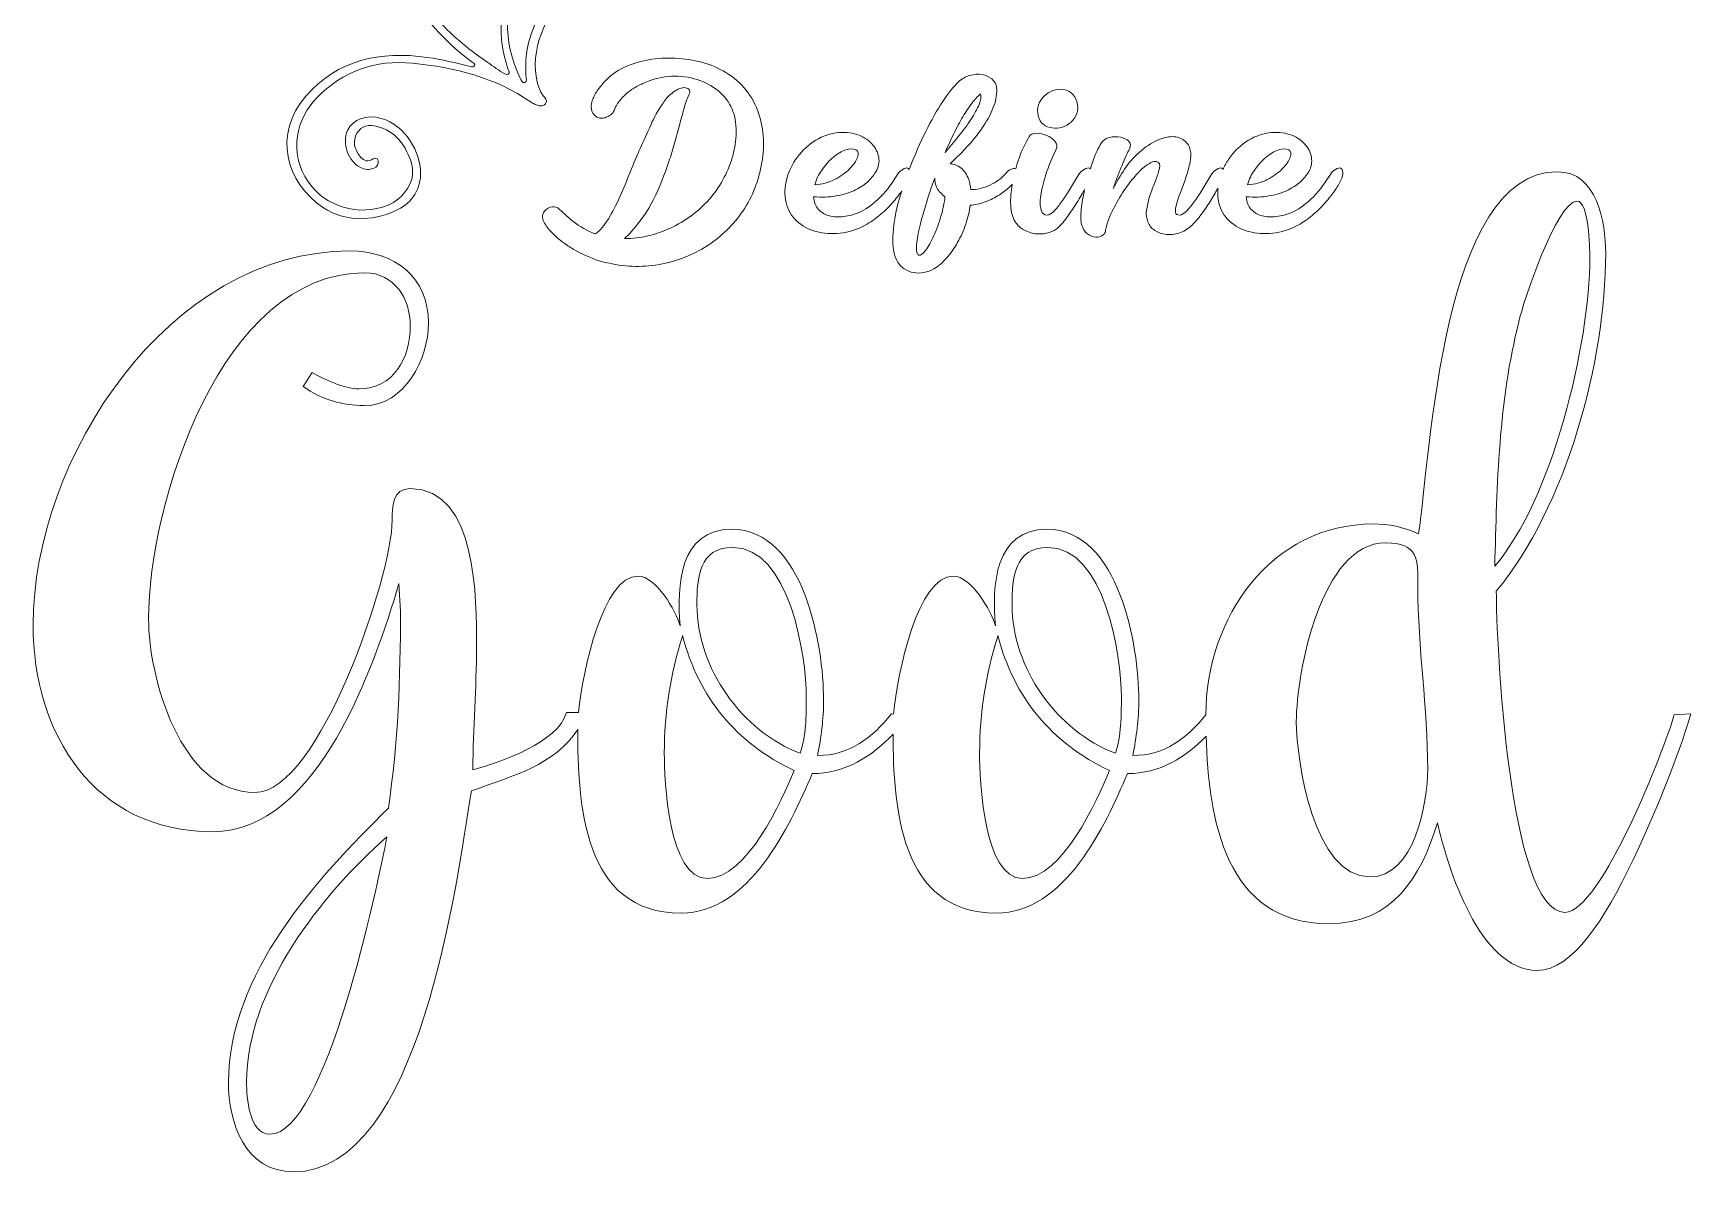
# Model space of a CAD drawing. Header units: inches. Extents: x 1.9 to 12.3, y -16.4 to -1.
# Drawn here: x 1.94 to 12.28, y -16.44 to -9.34 of the extents above; entities that cross this region are included whole.
import ezdxf

# ---------------------------------------------------------------- set-up
doc = ezdxf.new("R2010")
doc.units = ezdxf.units.IN
doc.header["$MEASUREMENT"] = 0
doc.layers.add('Layer 1', color=7, linetype='Continuous')

# ---------------------------------------------------------------- blocks, each defined once
blk = doc.blocks.new('block 6')
at = {"layer": 'Layer 1', "lineweight": 0}
for points, knots in [([(9.34, -10.409), (9.354, -10.454), (9.378, -10.49), (9.415, -10.519), (9.451, -10.548), (9.493, -10.567), (9.541, -10.577), (9.588, -10.587), (9.639, -10.588), (9.692, -10.58), (9.745, -10.572), (9.795, -10.554), (9.842, -10.526), (9.872, -10.509), (9.9, -10.488), (9.927, -10.465), (9.954, -10.442), (9.978, -10.418), (9.999, -10.393), (10.021, -10.368), (10.04, -10.344), (10.057, -10.32), (10.074, -10.296), (10.087, -10.273), (10.096, -10.253), (10.106, -10.234), (10.11, -10.217), (10.109, -10.204), (10.108, -10.19), (10.103, -10.181), (10.095, -10.178), (10.087, -10.174), (10.077, -10.177), (10.063, -10.185), (10.05, -10.192), (10.037, -10.207), (10.023, -10.229), (9.989, -10.284), (9.951, -10.331), (9.91, -10.371), (9.868, -10.41), (9.828, -10.438), (9.79, -10.454), (9.76, -10.467), (9.728, -10.476), (9.695, -10.479), (9.663, -10.483), (9.633, -10.482), (9.606, -10.475), (9.578, -10.468), (9.556, -10.455), (9.538, -10.435), (9.52, -10.416), (9.509, -10.39), (9.507, -10.356), (9.558, -10.36), (9.604, -10.358), (9.646, -10.351), (9.688, -10.344), (9.725, -10.333), (9.757, -10.318), (9.79, -10.304), (9.818, -10.287), (9.84, -10.266), (9.863, -10.246), (9.882, -10.224), (9.896, -10.2), (9.913, -10.171), (9.918, -10.141), (9.913, -10.11), (9.908, -10.079), (9.893, -10.051), (9.87, -10.026), (9.847, -10), (9.816, -9.981), (9.777, -9.967), (9.738, -9.954), (9.695, -9.951), (9.646, -9.958), (9.595, -9.966), (9.547, -9.984), (9.504, -10.014), (9.461, -10.044), (9.425, -10.081), (9.396, -10.124), (9.382, -10.144), (9.371, -10.164), (9.362, -10.185), (9.359, -10.182), (9.357, -10.179), (9.354, -10.178), (9.346, -10.174), (9.335, -10.177), (9.322, -10.185), (9.309, -10.192), (9.295, -10.207), (9.281, -10.229), (9.264, -10.257), (9.248, -10.284), (9.231, -10.312), (9.214, -10.34), (9.198, -10.365), (9.181, -10.388), (9.165, -10.411), (9.149, -10.43), (9.134, -10.445), (9.118, -10.461), (9.104, -10.469), (9.091, -10.47), (9.075, -10.471), (9.067, -10.465), (9.065, -10.452), (9.064, -10.438), (9.067, -10.42), (9.073, -10.397), (9.08, -10.374), (9.089, -10.348), (9.1, -10.318), (9.112, -10.289), (9.122, -10.259), (9.133, -10.229), (9.143, -10.198), (9.151, -10.169), (9.156, -10.14), (9.162, -10.112), (9.163, -10.087), (9.158, -10.066), (9.152, -10.039), (9.139, -10.019), (9.119, -10.004), (9.1, -9.989), (9.075, -9.981), (9.047, -9.981), (9.018, -9.981), (8.986, -9.989), (8.95, -10.005), (8.914, -10.021), (8.877, -10.046), (8.839, -10.079), (8.805, -10.109), (8.774, -10.143), (8.748, -10.183), (8.722, -10.222), (8.698, -10.263), (8.677, -10.307), (8.685, -10.281), (8.695, -10.255), (8.704, -10.229), (8.714, -10.204), (8.723, -10.18), (8.733, -10.158), (8.742, -10.136), (8.751, -10.117), (8.758, -10.099), (8.766, -10.082), (8.773, -10.069), (8.778, -10.059), (8.788, -10.039), (8.786, -10.022), (8.774, -10.01), (8.761, -9.997), (8.743, -9.988), (8.722, -9.984), (8.7, -9.98), (8.677, -9.98), (8.654, -9.986), (8.631, -9.992), (8.615, -10.003), (8.604, -10.02), (8.584, -10.052), (8.565, -10.093), (8.547, -10.142), (8.543, -10.156), (8.538, -10.169), (8.534, -10.183), (8.532, -10.181), (8.53, -10.179), (8.528, -10.178), (8.52, -10.174), (8.509, -10.177), (8.496, -10.185), (8.483, -10.192), (8.469, -10.207), (8.455, -10.229), (8.438, -10.257), (8.422, -10.284), (8.405, -10.312), (8.388, -10.34), (8.372, -10.365), (8.355, -10.388), (8.339, -10.411), (8.323, -10.43), (8.308, -10.445), (8.292, -10.461), (8.278, -10.469), (8.265, -10.47), (8.247, -10.471), (8.234, -10.461), (8.227, -10.439), (8.221, -10.416), (8.22, -10.386), (8.225, -10.348), (8.231, -10.309), (8.241, -10.265), (8.258, -10.215), (8.274, -10.165), (8.295, -10.113), (8.322, -10.059), (8.33, -10.042), (8.327, -10.026), (8.314, -10.01), (8.301, -9.995), (8.283, -9.982), (8.262, -9.973), (8.241, -9.965), (8.22, -9.96), (8.198, -9.96), (8.176, -9.96), (8.161, -9.967), (8.153, -9.981), (8.129, -10.02), (8.108, -10.064), (8.09, -10.115), (8.082, -10.137), (8.075, -10.159), (8.069, -10.182), (8.061, -10.179), (8.052, -10.179), (8.041, -10.183), (8.028, -10.188), (8.016, -10.197), (8.005, -10.212), (7.994, -10.225), (7.981, -10.238), (7.963, -10.251), (7.946, -10.263), (7.928, -10.274), (7.908, -10.283), (7.888, -10.292), (7.868, -10.299), (7.847, -10.305), (7.827, -10.31), (7.807, -10.312), (7.789, -10.31), (7.788, -10.299), (7.786, -10.289), (7.784, -10.279), (7.782, -10.269), (7.779, -10.259), (7.777, -10.249), (7.765, -10.218), (7.749, -10.193), (7.727, -10.176), (7.706, -10.159), (7.683, -10.15), (7.661, -10.15), (7.7, -10.113), (7.738, -10.075), (7.775, -10.034), (7.811, -9.994), (7.843, -9.953), (7.87, -9.911), (7.898, -9.87), (7.919, -9.829), (7.933, -9.789), (7.948, -9.749), (7.953, -9.711), (7.95, -9.675), (7.947, -9.653), (7.937, -9.635), (7.92, -9.621), (7.903, -9.607), (7.882, -9.598), (7.859, -9.594), (7.835, -9.59), (7.81, -9.592), (7.783, -9.599), (7.757, -9.607), (7.733, -9.621), (7.711, -9.641), (7.682, -9.667), (7.649, -9.708), (7.614, -9.762), (7.578, -9.817), (7.543, -9.879), (7.508, -9.949), (7.473, -10.019), (7.441, -10.093), (7.41, -10.172), (7.408, -10.177), (7.407, -10.181), (7.405, -10.185), (7.403, -10.182), (7.4, -10.179), (7.397, -10.178), (7.389, -10.174), (7.378, -10.177), (7.365, -10.185), (7.352, -10.192), (7.338, -10.207), (7.324, -10.229), (7.291, -10.284), (7.253, -10.331), (7.211, -10.371), (7.17, -10.41), (7.13, -10.438), (7.092, -10.454), (7.061, -10.467), (7.029, -10.476), (6.997, -10.479), (6.964, -10.483), (6.934, -10.482), (6.907, -10.475), (6.88, -10.468), (6.857, -10.455), (6.839, -10.435), (6.821, -10.416), (6.811, -10.39), (6.808, -10.356), (6.859, -10.36), (6.906, -10.358), (6.947, -10.351), (6.989, -10.344), (7.026, -10.333), (7.059, -10.318), (7.091, -10.304), (7.119, -10.287), (7.142, -10.266), (7.165, -10.246), (7.183, -10.224), (7.197, -10.2), (7.214, -10.171), (7.22, -10.141), (7.215, -10.11), (7.209, -10.079), (7.195, -10.051), (7.172, -10.026), (7.148, -10), (7.117, -9.981), (7.079, -9.967), (7.04, -9.954), (6.996, -9.951), (6.948, -9.958), (6.896, -9.966), (6.849, -9.984), (6.806, -10.014), (6.762, -10.044), (6.726, -10.081), (6.697, -10.124), (6.668, -10.167), (6.648, -10.213), (6.637, -10.263), (6.626, -10.313), (6.628, -10.361), (6.642, -10.409), (6.655, -10.454), (6.68, -10.49), (6.717, -10.519), (6.753, -10.548), (6.795, -10.567), (6.843, -10.577), (6.89, -10.587), (6.94, -10.588), (6.994, -10.58), (7.047, -10.572), (7.097, -10.554), (7.143, -10.526), (7.173, -10.509), (7.202, -10.488), (7.228, -10.465), (7.255, -10.442), (7.28, -10.418), (7.301, -10.393), (7.323, -10.368), (7.342, -10.344), (7.358, -10.32), (7.35, -10.347), (7.342, -10.374), (7.335, -10.4), (7.316, -10.474), (7.306, -10.542), (7.303, -10.604), (7.3, -10.667), (7.309, -10.717), (7.329, -10.755), (7.341, -10.777), (7.356, -10.794), (7.374, -10.805), (7.393, -10.817), (7.412, -10.825), (7.433, -10.829), (7.454, -10.833), (7.475, -10.833), (7.497, -10.828), (7.519, -10.824), (7.539, -10.817), (7.558, -10.806), (7.587, -10.789), (7.614, -10.766), (7.639, -10.737), (7.664, -10.708), (7.687, -10.676), (7.707, -10.64), (7.727, -10.604), (7.744, -10.566), (7.758, -10.526), (7.771, -10.486), (7.781, -10.446), (7.786, -10.408), (7.815, -10.407), (7.844, -10.401), (7.873, -10.39), (7.902, -10.379), (7.93, -10.366), (7.956, -10.351), (7.981, -10.336), (8.004, -10.32), (8.023, -10.302), (8.033, -10.294), (8.041, -10.286), (8.047, -10.278), (8.04, -10.324), (8.036, -10.367), (8.038, -10.408), (8.04, -10.452), (8.049, -10.486), (8.066, -10.512), (8.08, -10.534), (8.098, -10.551), (8.12, -10.563), (8.143, -10.574), (8.166, -10.582), (8.19, -10.586), (8.215, -10.589), (8.238, -10.588), (8.262, -10.583), (8.285, -10.578), (8.305, -10.569), (8.322, -10.557), (8.34, -10.543), (8.359, -10.523), (8.379, -10.497), (8.399, -10.471), (8.418, -10.443), (8.437, -10.413), (8.456, -10.384), (8.474, -10.355), (8.49, -10.326), (8.493, -10.321), (8.496, -10.315), (8.499, -10.31), (8.489, -10.354), (8.482, -10.395), (8.478, -10.433), (8.473, -10.476), (8.474, -10.508), (8.48, -10.529), (8.488, -10.556), (8.5, -10.576), (8.517, -10.588), (8.534, -10.6), (8.551, -10.606), (8.568, -10.607), (8.585, -10.608), (8.6, -10.604), (8.612, -10.596), (8.624, -10.587), (8.63, -10.577), (8.629, -10.565), (8.639, -10.521), (8.654, -10.477), (8.676, -10.435), (8.698, -10.392), (8.72, -10.353), (8.744, -10.318), (8.768, -10.283), (8.791, -10.253), (8.813, -10.228), (8.835, -10.203), (8.85, -10.187), (8.86, -10.179), (8.9, -10.146), (8.929, -10.131), (8.947, -10.136), (8.966, -10.14), (8.971, -10.156), (8.964, -10.185), (8.959, -10.206), (8.951, -10.23), (8.94, -10.256), (8.929, -10.283), (8.919, -10.311), (8.91, -10.338), (8.9, -10.366), (8.893, -10.393), (8.888, -10.421), (8.882, -10.448), (8.882, -10.473), (8.888, -10.496), (8.893, -10.52), (8.905, -10.539), (8.923, -10.555), (8.942, -10.571), (8.963, -10.582), (8.988, -10.588), (9.013, -10.593), (9.039, -10.593), (9.067, -10.588), (9.094, -10.582), (9.121, -10.57), (9.146, -10.551), (9.168, -10.535), (9.19, -10.513), (9.21, -10.487), (9.231, -10.461), (9.25, -10.434), (9.268, -10.406), (9.286, -10.378), (9.303, -10.351), (9.318, -10.324), (9.322, -10.316), (9.326, -10.309), (9.33, -10.302), (9.327, -10.338), (9.33, -10.374), (9.34, -10.409)], [0, 0, 0, 0, 1, 1, 1, 2, 2, 2, 3, 3, 3, 4, 4, 4, 5, 5, 5, 6, 6, 6, 7, 7, 7, 8, 8, 8, 9, 9, 9, 10, 10, 10, 11, 11, 11, 12, 12, 12, 13, 13, 13, 14, 14, 14, 15, 15, 15, 16, 16, 16, 17, 17, 17, 18, 18, 18, 19, 19, 19, 20, 20, 20, 21, 21, 21, 22, 22, 22, 23, 23, 23, 24, 24, 24, 25, 25, 25, 26, 26, 26, 27, 27, 27, 28, 28, 28, 29, 29, 29, 30, 30, 30, 31, 31, 31, 32, 32, 32, 33, 33, 33, 34, 34, 34, 35, 35, 35, 36, 36, 36, 37, 37, 37, 38, 38, 38, 39, 39, 39, 40, 40, 40, 41, 41, 41, 42, 42, 42, 43, 43, 43, 44, 44, 44, 45, 45, 45, 46, 46, 46, 47, 47, 47, 48, 48, 48, 49, 49, 49, 50, 50, 50, 51, 51, 51, 52, 52, 52, 53, 53, 53, 54, 54, 54, 55, 55, 55, 56, 56, 56, 57, 57, 57, 58, 58, 58, 59, 59, 59, 60, 60, 60, 61, 61, 61, 62, 62, 62, 63, 63, 63, 64, 64, 64, 65, 65, 65, 66, 66, 66, 67, 67, 67, 68, 68, 68, 69, 69, 69, 70, 70, 70, 71, 71, 71, 72, 72, 72, 73, 73, 73, 74, 74, 74, 75, 75, 75, 76, 76, 76, 77, 77, 77, 78, 78, 78, 79, 79, 79, 80, 80, 80, 81, 81, 81, 82, 82, 82, 83, 83, 83, 84, 84, 84, 85, 85, 85, 86, 86, 86, 87, 87, 87, 88, 88, 88, 89, 89, 89, 90, 90, 90, 91, 91, 91, 92, 92, 92, 93, 93, 93, 94, 94, 94, 95, 95, 95, 96, 96, 96, 97, 97, 97, 98, 98, 98, 99, 99, 99, 100, 100, 100, 101, 101, 101, 102, 102, 102, 103, 103, 103, 104, 104, 104, 105, 105, 105, 106, 106, 106, 107, 107, 107, 108, 108, 108, 109, 109, 109, 110, 110, 110, 111, 111, 111, 112, 112, 112, 113, 113, 113, 114, 114, 114, 115, 115, 115, 116, 116, 116, 117, 117, 117, 118, 118, 118, 119, 119, 119, 120, 120, 120, 121, 121, 121, 122, 122, 122, 123, 123, 123, 124, 124, 124, 125, 125, 125, 126, 126, 126, 127, 127, 127, 128, 128, 128, 129, 129, 129, 130, 130, 130, 131, 131, 131, 132, 132, 132, 133, 133, 133, 134, 134, 134, 135, 135, 135, 136, 136, 136, 137, 137, 137, 138, 138, 138, 139, 139, 139, 140, 140, 140, 141, 141, 141, 142, 142, 142, 143, 143, 143, 144, 144, 144, 145, 145, 145, 146, 146, 146, 147, 147, 147, 148, 148, 148, 149, 149, 149, 150, 150, 150, 151, 151, 151, 152, 152, 152, 153, 153, 153, 154, 154, 154, 155, 155, 155, 156, 156, 156, 157, 157, 157, 158, 158, 158, 159, 159, 159, 160, 160, 160, 161, 161, 161, 162, 162, 162, 163, 163, 163, 164, 164, 164, 165, 165, 165, 166, 166, 166, 167, 167, 167, 168, 168, 168, 169, 169, 169, 170, 170, 170, 171, 171, 171, 172, 172, 172, 173, 173, 173, 174, 174, 174, 175, 175, 175, 175]), ([(7.629, -10.079), (7.647, -10.039), (7.665, -9.999), (7.683, -9.962), (7.702, -9.924), (7.72, -9.889), (7.739, -9.857), (7.758, -9.826), (7.777, -9.798), (7.795, -9.774), (7.814, -9.749), (7.832, -9.73), (7.849, -9.715), (7.855, -9.73), (7.853, -9.752), (7.841, -9.78), (7.829, -9.809), (7.812, -9.84), (7.79, -9.874), (7.768, -9.908), (7.742, -9.943), (7.713, -9.979), (7.684, -10.015), (7.656, -10.048), (7.629, -10.079)], [0, 0, 0, 0, 1, 1, 1, 2, 2, 2, 3, 3, 3, 4, 4, 4, 5, 5, 5, 6, 6, 6, 7, 7, 7, 8, 8, 8, 8]), ([(6.862, -10.187), (6.883, -10.156), (6.907, -10.13), (6.932, -10.109), (6.958, -10.088), (6.983, -10.073), (7.009, -10.064), (7.034, -10.055), (7.056, -10.055), (7.073, -10.064), (7.088, -10.072), (7.09, -10.088), (7.082, -10.111), (7.074, -10.134), (7.057, -10.157), (7.033, -10.182), (7.008, -10.207), (6.977, -10.229), (6.94, -10.249), (6.902, -10.268), (6.861, -10.279), (6.816, -10.281), (6.825, -10.248), (6.84, -10.217), (6.862, -10.187)], [0, 0, 0, 0, 1, 1, 1, 2, 2, 2, 3, 3, 3, 4, 4, 4, 5, 5, 5, 6, 6, 6, 7, 7, 7, 8, 8, 8, 8]), ([(9.56, -10.187), (9.582, -10.156), (9.605, -10.13), (9.631, -10.109), (9.656, -10.088), (9.682, -10.073), (9.707, -10.064), (9.733, -10.055), (9.754, -10.055), (9.772, -10.064), (9.786, -10.072), (9.789, -10.088), (9.78, -10.111), (9.772, -10.134), (9.756, -10.157), (9.731, -10.182), (9.706, -10.207), (9.675, -10.229), (9.638, -10.249), (9.601, -10.268), (9.559, -10.279), (9.515, -10.281), (9.523, -10.248), (9.538, -10.217), (9.56, -10.187)], [0, 0, 0, 0, 1, 1, 1, 2, 2, 2, 3, 3, 3, 4, 4, 4, 5, 5, 5, 6, 6, 6, 7, 7, 7, 8, 8, 8, 8]), ([(7.603, -10.477), (7.59, -10.52), (7.576, -10.561), (7.559, -10.598), (7.542, -10.635), (7.525, -10.665), (7.508, -10.689), (7.491, -10.712), (7.477, -10.723), (7.465, -10.72), (7.455, -10.718), (7.45, -10.702), (7.45, -10.675), (7.451, -10.647), (7.456, -10.611), (7.465, -10.567), (7.475, -10.522), (7.488, -10.472), (7.506, -10.415), (7.523, -10.358), (7.542, -10.299), (7.564, -10.239), (7.563, -10.259), (7.567, -10.279), (7.578, -10.3), (7.589, -10.321), (7.606, -10.339), (7.628, -10.356), (7.624, -10.393), (7.616, -10.433), (7.603, -10.477)], [0, 0, 0, 0, 1, 1, 1, 2, 2, 2, 3, 3, 3, 4, 4, 4, 5, 5, 5, 6, 6, 6, 7, 7, 7, 8, 8, 8, 9, 9, 9, 10, 10, 10, 10])]:
    blk.add_open_spline(points, degree=3, knots=knots, dxfattribs=at)
blk = doc.blocks.new('block 7')
at = {"layer": 'Layer 1', "lineweight": 0}
for points, knots in [([(11.494, -14.818), (11.141, -14.818), (11.066, -13.116), (11.066, -12.815), (11.503, -12.288), (11.748, -11.385), (11.748, -10.708), (11.748, -10.515), (11.696, -10.2), (11.447, -10.2), (10.727, -10.2), (10.657, -11.954), (10.581, -12.457), (10.492, -12.415), (10.393, -12.396), (10.299, -12.396), (9.66, -12.396), (9.255, -12.984), (9.255, -13.586), (9.255, -13.586), (9.255, -13.587), (9.255, -13.587), (9.138, -13.73), (8.999, -13.84), (8.799, -13.84), (8.822, -13.722), (8.837, -13.619), (8.837, -13.492), (8.837, -13.158), (8.714, -12.429), (8.263, -12.429), (7.938, -12.429), (7.92, -12.782), (7.943, -13.031), (7.915, -12.937), (7.793, -12.721), (7.68, -12.721), (7.46, -12.721), (7.331, -13.32), (7.308, -13.582), (7.308, -13.582), (7.294, -13.581), (7.294, -13.581), (7.176, -13.727), (7.035, -13.84), (6.833, -13.84), (6.857, -13.722), (6.871, -13.619), (6.871, -13.492), (6.871, -13.158), (6.749, -12.429), (6.297, -12.429), (5.973, -12.429), (5.954, -12.782), (5.977, -13.031), (5.949, -12.937), (5.827, -12.721), (5.714, -12.721), (5.497, -12.721), (5.369, -13.305), (5.343, -13.572), (5.343, -13.572), (5.267, -13.572), (5.267, -13.572), (5.215, -13.76), (4.858, -13.882), (4.684, -13.929), (4.684, -13.666), (4.707, -13.421), (4.707, -13.158), (4.707, -12.871), (4.712, -12.175), (4.294, -12.175), (4.181, -12.175), (4.181, -12.293), (4.181, -12.373), (4.181, -12.716), (3.725, -14.071), (3.325, -14.071), (2.859, -14.071), (2.662, -13.351), (2.662, -12.989), (2.662, -12.269), (3.113, -10.83), (4.011, -10.83), (4.195, -10.83), (4.294, -10.995), (4.294, -11.159), (4.294, -11.362), (4.19, -11.554), (3.974, -11.554), (3.884, -11.554), (3.753, -11.493), (3.682, -11.451), (3.682, -11.451), (3.626, -11.54), (3.626, -11.54), (3.743, -11.62), (3.87, -11.658), (4.007, -11.658), (4.261, -11.658), (4.407, -11.366), (4.407, -11.145), (4.407, -10.858), (4.2, -10.694), (3.917, -10.694), (2.784, -10.694), (1.942, -11.987), (1.942, -13.026), (1.942, -13.704), (2.323, -14.315), (3.061, -14.315), (3.72, -14.315), (4.073, -13.276), (4.223, -12.768), (4.223, -12.768), (4.233, -12.942), (4.233, -12.942), (4.233, -13.356), (4.218, -13.76), (4.157, -14.169), (3.71, -14.607), (3.16, -15.204), (3.16, -15.876), (3.16, -16.13), (3.264, -16.436), (3.565, -16.436), (4.355, -16.436), (4.581, -14.64), (4.675, -14.061), (4.943, -13.962), (5.189, -13.903), (5.338, -13.677), (5.338, -14.138), (5.37, -14.823), (5.982, -14.823), (6.41, -14.823), (6.659, -14.282), (6.8, -13.953), (7.006, -13.953), (7.175, -13.844), (7.304, -13.706), (7.306, -14.166), (7.349, -14.823), (7.948, -14.823), (8.376, -14.823), (8.625, -14.282), (8.766, -13.953), (8.965, -13.953), (9.13, -13.851), (9.257, -13.719), (9.27, -14.237), (9.378, -14.889), (10.022, -14.889), (10.417, -14.889), (10.595, -14.602), (10.699, -14.259), (10.76, -14.536), (10.962, -15.18), (11.32, -15.18), (11.545, -15.18), (11.743, -14.856), (11.917, -14.494), (12.086, -14.141), (12.232, -13.751), (12.279, -13.581), (12.279, -13.581), (12.176, -13.586), (12.176, -13.586), (12.119, -13.788), (11.719, -14.818), (11.494, -14.818)], [0, 0, 0, 0, 1, 1, 1, 2, 2, 2, 3, 3, 3, 4, 4, 4, 5, 5, 5, 6, 6, 6, 7, 7, 7, 8, 8, 8, 9, 9, 9, 10, 10, 10, 11, 11, 11, 12, 12, 12, 13, 13, 13, 14, 14, 14, 15, 15, 15, 16, 16, 16, 17, 17, 17, 18, 18, 18, 19, 19, 19, 20, 20, 20, 21, 21, 21, 22, 22, 22, 23, 23, 23, 24, 24, 24, 25, 25, 25, 26, 26, 26, 27, 27, 27, 28, 28, 28, 29, 29, 29, 30, 30, 30, 31, 31, 31, 32, 32, 32, 33, 33, 33, 34, 34, 34, 35, 35, 35, 36, 36, 36, 37, 37, 37, 38, 38, 38, 39, 39, 39, 40, 40, 40, 41, 41, 41, 42, 42, 42, 43, 43, 43, 44, 44, 44, 45, 45, 45, 46, 46, 46, 47, 47, 47, 48, 48, 48, 49, 49, 49, 50, 50, 50, 51, 51, 51, 52, 52, 52, 53, 53, 53, 54, 54, 54, 55, 55, 55, 56, 56, 56, 57, 57, 57, 57]), ([(11.207, -11.136), (11.23, -11.014), (11.447, -10.383), (11.569, -10.383), (11.644, -10.383), (11.649, -10.675), (11.649, -10.731), (11.649, -11.282), (11.414, -12.241), (11.056, -12.66), (11.07, -12.152), (11.08, -11.625), (11.207, -11.136)], [0, 0, 0, 0, 1, 1, 1, 2, 2, 2, 3, 3, 3, 4, 4, 4, 4]), ([(6.725, -13.826), (6.363, -13.69), (6.081, -13.295), (6.081, -12.899), (6.081, -12.735), (6.095, -12.542), (6.302, -12.542), (6.659, -12.542), (6.763, -13.215), (6.763, -13.478), (6.763, -13.591), (6.763, -13.718), (6.725, -13.826)], [0, 0, 0, 0, 1, 1, 1, 2, 2, 2, 3, 3, 3, 4, 4, 4, 4]), ([(8.691, -13.826), (8.329, -13.69), (8.046, -13.295), (8.046, -12.899), (8.046, -12.735), (8.061, -12.542), (8.268, -12.542), (8.625, -12.542), (8.728, -13.215), (8.728, -13.478), (8.728, -13.591), (8.728, -13.718), (8.691, -13.826)], [0, 0, 0, 0, 1, 1, 1, 2, 2, 2, 3, 3, 3, 4, 4, 4, 4]), ([(10.276, -14.597), (9.932, -14.597), (9.819, -13.882), (9.819, -13.628), (9.819, -13.323), (9.975, -12.514), (10.374, -12.514), (10.581, -12.514), (10.577, -12.617), (10.577, -12.787), (10.577, -13.168), (10.638, -13.544), (10.638, -13.925), (10.638, -14.136), (10.558, -14.597), (10.276, -14.597)], [0, 0, 0, 0, 1, 1, 1, 2, 2, 2, 3, 3, 3, 4, 4, 4, 5, 5, 5, 5]), ([(6.147, -14.607), (5.902, -14.607), (5.878, -13.991), (5.878, -13.826), (5.878, -13.567), (5.916, -13.337), (5.991, -13.097), (5.991, -13.097), (5.991, -13.092), (5.991, -13.092), (6.095, -13.483), (6.325, -13.76), (6.687, -13.934), (6.612, -14.122), (6.391, -14.607), (6.147, -14.607)], [0, 0, 0, 0, 1, 1, 1, 2, 2, 2, 3, 3, 3, 4, 4, 4, 5, 5, 5, 5]), ([(8.112, -14.607), (7.868, -14.607), (7.844, -13.991), (7.844, -13.826), (7.844, -13.567), (7.882, -13.337), (7.957, -13.097), (7.957, -13.097), (7.957, -13.092), (7.957, -13.092), (8.061, -13.483), (8.291, -13.76), (8.653, -13.934), (8.578, -14.122), (8.357, -14.607), (8.112, -14.607)], [0, 0, 0, 0, 1, 1, 1, 2, 2, 2, 3, 3, 3, 4, 4, 4, 5, 5, 5, 5]), ([(3.419, -16.201), (3.287, -16.201), (3.273, -15.97), (3.273, -15.876), (3.273, -15.303), (3.734, -14.71), (4.148, -14.348), (4.091, -14.649), (3.767, -16.201), (3.419, -16.201)], [0, 0, 0, 0, 1, 1, 1, 2, 2, 2, 3, 3, 3, 3])]:
    blk.add_open_spline(points, degree=3, knots=knots, dxfattribs=at)
blk = doc.blocks.new('block 8')
at = {"layer": 'Layer 1', "lineweight": 0}
for points, knots in [([(4.308, -9.523), (4.57, -9.549), (4.824, -9.611), (5.047, -9.766), (5.055, -9.771), (5.064, -9.776), (5.073, -9.78), (5.095, -9.79), (5.12, -9.796), (5.137, -9.776), (5.154, -9.756), (5.132, -9.739), (5.121, -9.723), (5.103, -9.698), (5.092, -9.669), (5.085, -9.639), (5.038, -9.457), (5.134, -9.2), (5.288, -9.088), (5.394, -9.011), (5.506, -8.971), (5.639, -8.997), (5.699, -9.008), (5.762, -8.996), (5.79, -8.935), (5.82, -8.871), (5.815, -8.805), (5.766, -8.748), (5.702, -8.675), (5.626, -8.625), (5.525, -8.617), (5.263, -8.598), (5.045, -8.752), (4.937, -8.977), (4.849, -9.161), (4.834, -9.36), (4.903, -9.558), (4.907, -9.57), (4.917, -9.585), (4.905, -9.592), (4.898, -9.596), (4.88, -9.589), (4.87, -9.583), (4.834, -9.559), (4.799, -9.534), (4.763, -9.509), (4.65, -9.431), (4.544, -9.344), (4.455, -9.238), (4.25, -8.991), (4.11, -8.713), (4.028, -8.401), (3.944, -8.079), (3.947, -7.764), (4.059, -7.449), (4.143, -7.217), (4.291, -7.055), (4.54, -6.995), (4.734, -6.949), (4.974, -7.004), (5.099, -7.205), (5.206, -7.376), (5.167, -7.598), (5.005, -7.696), (4.909, -7.754), (4.765, -7.731), (4.699, -7.646), (4.661, -7.597), (4.656, -7.529), (4.694, -7.492), (4.735, -7.452), (4.782, -7.429), (4.835, -7.476), (4.845, -7.486), (4.856, -7.49), (4.867, -7.477), (4.877, -7.466), (4.877, -7.453), (4.871, -7.442), (4.858, -7.417), (4.835, -7.406), (4.809, -7.401), (4.697, -7.38), (4.601, -7.476), (4.622, -7.589), (4.639, -7.677), (4.691, -7.733), (4.778, -7.759), (5.014, -7.83), (5.203, -7.638), (5.202, -7.436), (5.201, -7.153), (5.012, -6.96), (4.727, -6.933), (4.552, -6.917), (4.389, -6.962), (4.252, -7.081), (4.223, -7.105), (4.194, -7.137), (4.178, -7.064), (4.146, -6.927), (4.033, -6.843), (3.895, -6.843), (3.756, -6.843), (3.636, -6.933), (3.599, -7.064), (3.581, -7.13), (3.613, -7.212), (3.67, -7.242), (3.747, -7.284), (3.841, -7.275), (3.89, -7.222), (3.944, -7.163), (3.92, -7.073), (3.844, -7.05), (3.82, -7.043), (3.797, -7.041), (3.788, -7.069), (3.779, -7.096), (3.805, -7.094), (3.821, -7.099), (3.851, -7.109), (3.869, -7.127), (3.863, -7.161), (3.858, -7.193), (3.837, -7.212), (3.808, -7.217), (3.761, -7.225), (3.713, -7.223), (3.681, -7.184), (3.651, -7.147), (3.641, -7.104), (3.66, -7.055), (3.697, -6.961), (3.806, -6.888), (3.913, -6.89), (4.08, -6.893), (4.179, -7.053), (4.113, -7.208), (4.077, -7.291), (4.027, -7.368), (3.997, -7.456), (3.835, -7.932), (3.92, -8.387), (4.126, -8.826), (4.254, -9.098), (4.437, -9.333), (4.679, -9.516), (4.687, -9.522), (4.7, -9.526), (4.695, -9.538), (4.69, -9.549), (4.678, -9.546), (4.668, -9.543), (4.579, -9.521), (4.49, -9.5), (4.4, -9.487), (4.107, -9.445), (3.841, -9.5), (3.642, -9.729), (3.439, -9.963), (3.514, -10.267), (3.752, -10.424), (3.89, -10.515), (4.051, -10.509), (4.2, -10.444), (4.293, -10.404), (4.355, -10.324), (4.358, -10.218), (4.362, -10.081), (4.263, -9.909), (4.113, -9.867), (4.025, -9.842), (3.935, -9.87), (3.903, -9.942), (3.867, -10.023), (3.906, -10.135), (3.984, -10.174), (4.01, -10.187), (4.038, -10.19), (4.065, -10.179), (4.087, -10.171), (4.098, -10.151), (4.094, -10.13), (4.087, -10.103), (4.066, -10.118), (4.051, -10.125), (4.019, -10.141), (3.997, -10.125), (3.979, -10.102), (3.944, -10.058), (3.933, -10.008), (3.961, -9.96), (3.988, -9.912), (4.037, -9.903), (4.088, -9.917), (4.199, -9.948), (4.259, -10.026), (4.297, -10.131), (4.343, -10.261), (4.245, -10.371), (4.155, -10.408), (3.97, -10.482), (3.766, -10.418), (3.659, -10.264), (3.528, -10.077), (3.588, -9.866), (3.711, -9.739), (3.872, -9.572), (4.078, -9.5), (4.308, -9.523)], [0, 0, 0, 0, 1, 1, 1, 2, 2, 2, 3, 3, 3, 4, 4, 4, 5, 5, 5, 6, 6, 6, 7, 7, 7, 8, 8, 8, 9, 9, 9, 10, 10, 10, 11, 11, 11, 12, 12, 12, 13, 13, 13, 14, 14, 14, 15, 15, 15, 16, 16, 16, 17, 17, 17, 18, 18, 18, 19, 19, 19, 20, 20, 20, 21, 21, 21, 22, 22, 22, 23, 23, 23, 24, 24, 24, 25, 25, 25, 26, 26, 26, 27, 27, 27, 28, 28, 28, 29, 29, 29, 30, 30, 30, 31, 31, 31, 32, 32, 32, 33, 33, 33, 34, 34, 34, 35, 35, 35, 36, 36, 36, 37, 37, 37, 38, 38, 38, 39, 39, 39, 40, 40, 40, 41, 41, 41, 42, 42, 42, 43, 43, 43, 44, 44, 44, 45, 45, 45, 46, 46, 46, 47, 47, 47, 48, 48, 48, 49, 49, 49, 50, 50, 50, 51, 51, 51, 52, 52, 52, 53, 53, 53, 54, 54, 54, 55, 55, 55, 56, 56, 56, 57, 57, 57, 58, 58, 58, 59, 59, 59, 60, 60, 60, 61, 61, 61, 62, 62, 62, 63, 63, 63, 64, 64, 64, 65, 65, 65, 66, 66, 66, 67, 67, 67, 68, 68, 68, 69, 69, 69, 70, 70, 70, 70]), ([(4.994, -8.937), (5.132, -8.763), (5.285, -8.645), (5.511, -8.66), (5.609, -8.666), (5.678, -8.719), (5.737, -8.787), (5.767, -8.821), (5.772, -8.868), (5.752, -8.909), (5.73, -8.951), (5.69, -8.958), (5.646, -8.948), (5.289, -8.874), (5.027, -9.226), (5.015, -9.501), (5.014, -9.534), (5.016, -9.567), (5.014, -9.6), (5.014, -9.615), (5.03, -9.638), (5.006, -9.644), (4.991, -9.648), (4.984, -9.626), (4.977, -9.613), (4.869, -9.38), (4.874, -9.152), (4.994, -8.937)], [0, 0, 0, 0, 1, 1, 1, 2, 2, 2, 3, 3, 3, 4, 4, 4, 5, 5, 5, 6, 6, 6, 7, 7, 7, 8, 8, 8, 9, 9, 9, 9])]:
    blk.add_open_spline(points, degree=3, knots=knots, dxfattribs=at)

msp = doc.modelspace()

# ---------------------------------------------------------------- linework, layer by layer
at = {"layer": 'Layer 1', "lineweight": 0}
for points, knots in [([(5.123, -10.503), (5.118, -10.491), (5.117, -10.48), (5.119, -10.47), (5.124, -10.451), (5.135, -10.437), (5.153, -10.427), (5.171, -10.418), (5.189, -10.416), (5.208, -10.423), (5.215, -10.426), (5.221, -10.43), (5.227, -10.437), (5.234, -10.443), (5.24, -10.448), (5.246, -10.454), (5.266, -10.473), (5.287, -10.491), (5.308, -10.508), (5.352, -10.544), (5.399, -10.57), (5.448, -10.587), (5.477, -10.566), (5.504, -10.535), (5.529, -10.494), (5.554, -10.453), (5.578, -10.408), (5.6, -10.357), (5.623, -10.307), (5.644, -10.256), (5.665, -10.202), (5.686, -10.149), (5.706, -10.1), (5.728, -10.054), (5.75, -10.006), (5.771, -9.958), (5.793, -9.909), (5.814, -9.861), (5.84, -9.815), (5.87, -9.772), (5.876, -9.762), (5.884, -9.751), (5.894, -9.74), (5.905, -9.728), (5.916, -9.718), (5.927, -9.709), (5.939, -9.7), (5.952, -9.692), (5.964, -9.685), (5.977, -9.679), (5.99, -9.675), (6.002, -9.675), (6.013, -9.675), (6.023, -9.679), (6.03, -9.685), (6.038, -9.692), (6.039, -9.701), (6.034, -9.712), (6.023, -9.735), (6.013, -9.763), (6.003, -9.797), (5.994, -9.83), (5.984, -9.866), (5.974, -9.904), (5.964, -9.942), (5.953, -9.982), (5.942, -10.022), (5.931, -10.062), (5.919, -10.1), (5.906, -10.136), (5.879, -10.219), (5.848, -10.298), (5.811, -10.373), (5.774, -10.447), (5.724, -10.518), (5.66, -10.586), (5.66, -10.586), (5.63, -10.617), (5.63, -10.617), (5.679, -10.617), (5.728, -10.612), (5.776, -10.6), (5.825, -10.589), (5.871, -10.572), (5.916, -10.551), (5.962, -10.53), (6.005, -10.505), (6.046, -10.474), (6.087, -10.444), (6.124, -10.41), (6.157, -10.373), (6.19, -10.335), (6.219, -10.295), (6.243, -10.251), (6.268, -10.207), (6.287, -10.16), (6.302, -10.111), (6.309, -10.085), (6.315, -10.059), (6.319, -10.032), (6.324, -10.005), (6.327, -9.978), (6.327, -9.952), (6.327, -9.925), (6.324, -9.898), (6.319, -9.872), (6.315, -9.845), (6.306, -9.82), (6.294, -9.795), (6.271, -9.75), (6.239, -9.712), (6.198, -9.683), (6.157, -9.654), (6.113, -9.633), (6.065, -9.62), (6.012, -9.605), (5.957, -9.6), (5.902, -9.606), (5.847, -9.612), (5.795, -9.626), (5.745, -9.649), (5.723, -9.659), (5.702, -9.67), (5.681, -9.683), (5.661, -9.696), (5.642, -9.711), (5.625, -9.728), (5.615, -9.738), (5.606, -9.748), (5.598, -9.758), (5.59, -9.768), (5.583, -9.779), (5.577, -9.79), (5.573, -9.797), (5.569, -9.805), (5.567, -9.813), (5.564, -9.821), (5.56, -9.829), (5.555, -9.835), (5.549, -9.841), (5.543, -9.847), (5.535, -9.851), (5.527, -9.856), (5.518, -9.86), (5.509, -9.863), (5.5, -9.865), (5.491, -9.866), (5.481, -9.866), (5.472, -9.865), (5.464, -9.863), (5.457, -9.859), (5.436, -9.845), (5.424, -9.828), (5.423, -9.807), (5.421, -9.786), (5.425, -9.764), (5.434, -9.742), (5.443, -9.721), (5.455, -9.7), (5.47, -9.68), (5.485, -9.66), (5.499, -9.644), (5.511, -9.632), (5.55, -9.592), (5.594, -9.562), (5.645, -9.541), (5.696, -9.521), (5.748, -9.506), (5.801, -9.498), (5.855, -9.491), (5.91, -9.49), (5.967, -9.493), (6.024, -9.497), (6.079, -9.507), (6.131, -9.523), (6.184, -9.539), (6.234, -9.562), (6.28, -9.593), (6.327, -9.623), (6.367, -9.661), (6.4, -9.707), (6.433, -9.752), (6.457, -9.801), (6.472, -9.854), (6.488, -9.907), (6.496, -9.962), (6.496, -10.018), (6.497, -10.073), (6.491, -10.129), (6.478, -10.184), (6.466, -10.239), (6.449, -10.291), (6.427, -10.339), (6.405, -10.387), (6.378, -10.433), (6.346, -10.475), (6.314, -10.517), (6.278, -10.556), (6.239, -10.59), (6.2, -10.625), (6.157, -10.656), (6.112, -10.682), (6.066, -10.708), (6.018, -10.73), (5.968, -10.747), (5.914, -10.765), (5.859, -10.778), (5.803, -10.784), (5.748, -10.791), (5.692, -10.792), (5.636, -10.787), (5.581, -10.782), (5.526, -10.771), (5.472, -10.755), (5.418, -10.738), (5.367, -10.715), (5.318, -10.687), (5.296, -10.674), (5.273, -10.66), (5.252, -10.644), (5.23, -10.629), (5.21, -10.612), (5.192, -10.594), (5.185, -10.587), (5.177, -10.578), (5.167, -10.569), (5.158, -10.559), (5.15, -10.549), (5.142, -10.538), (5.134, -10.527), (5.127, -10.515), (5.123, -10.503)], [0, 0, 0, 0, 1, 1, 1, 2, 2, 2, 3, 3, 3, 4, 4, 4, 5, 5, 5, 6, 6, 6, 7, 7, 7, 8, 8, 8, 9, 9, 9, 10, 10, 10, 11, 11, 11, 12, 12, 12, 13, 13, 13, 14, 14, 14, 15, 15, 15, 16, 16, 16, 17, 17, 17, 18, 18, 18, 19, 19, 19, 20, 20, 20, 21, 21, 21, 22, 22, 22, 23, 23, 23, 24, 24, 24, 25, 25, 25, 26, 26, 26, 27, 27, 27, 28, 28, 28, 29, 29, 29, 30, 30, 30, 31, 31, 31, 32, 32, 32, 33, 33, 33, 34, 34, 34, 35, 35, 35, 36, 36, 36, 37, 37, 37, 38, 38, 38, 39, 39, 39, 40, 40, 40, 41, 41, 41, 42, 42, 42, 43, 43, 43, 44, 44, 44, 45, 45, 45, 46, 46, 46, 47, 47, 47, 48, 48, 48, 49, 49, 49, 50, 50, 50, 51, 51, 51, 52, 52, 52, 53, 53, 53, 54, 54, 54, 55, 55, 55, 56, 56, 56, 57, 57, 57, 58, 58, 58, 59, 59, 59, 60, 60, 60, 61, 61, 61, 62, 62, 62, 63, 63, 63, 64, 64, 64, 65, 65, 65, 66, 66, 66, 67, 67, 67, 68, 68, 68, 69, 69, 69, 70, 70, 70, 71, 71, 71, 72, 72, 72, 73, 73, 73, 74, 74, 74, 75, 75, 75, 76, 76, 76, 77, 77, 77, 77]), ([(8.21, -9.852), (8.203, -9.827), (8.204, -9.803), (8.212, -9.782), (8.219, -9.761), (8.231, -9.743), (8.247, -9.728), (8.262, -9.713), (8.281, -9.702), (8.301, -9.694), (8.322, -9.687), (8.342, -9.684), (8.362, -9.686), (8.382, -9.689), (8.4, -9.696), (8.415, -9.708), (8.431, -9.719), (8.443, -9.738), (8.45, -9.762), (8.458, -9.79), (8.458, -9.815), (8.45, -9.837), (8.443, -9.858), (8.431, -9.876), (8.415, -9.89), (8.4, -9.904), (8.381, -9.915), (8.36, -9.921), (8.339, -9.928), (8.318, -9.93), (8.297, -9.927), (8.277, -9.925), (8.258, -9.917), (8.242, -9.905), (8.226, -9.892), (8.215, -9.875), (8.21, -9.852)], [0, 0, 0, 0, 1, 1, 1, 2, 2, 2, 3, 3, 3, 4, 4, 4, 5, 5, 5, 6, 6, 6, 7, 7, 7, 8, 8, 8, 9, 9, 9, 10, 10, 10, 11, 11, 11, 12, 12, 12, 12])]:
    msp.add_open_spline(points, degree=3, knots=knots, dxfattribs=at)

# ---------------------------------------------------------------- block references
at = {"layer": 'Layer 1'}
for name in ['block 8', 'block 6', 'block 7']:
    msp.add_blockref(name, (0, 0), dxfattribs=at)

doc.saveas('drawing.dxf')
